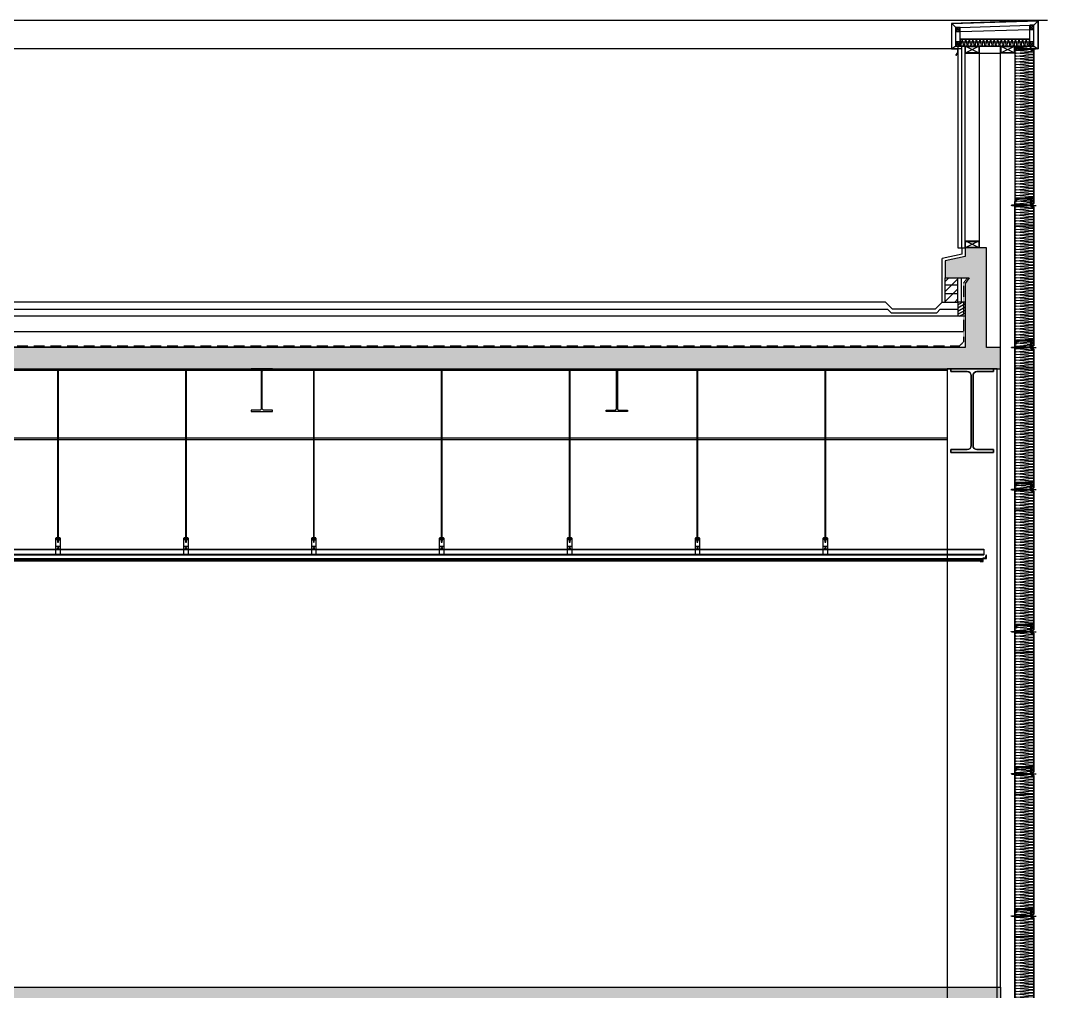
# Model space of a CAD drawing. Header units: millimetres. Extents: x 922366 to 1647943, y -534868 to 518781.
# Drawn here: x 1264587 to 1271815, y 186292 to 193122 of the extents above; entities that cross this region are included whole.
import ezdxf
from ezdxf.xclip import XClip

# ---------------------------------------------------------------- set-up
doc = ezdxf.new("R2010")
doc.units = ezdxf.units.MM
doc.header["$XCLIPFRAME"] = 0
for name, pattern in [('XR-SECTION$0$HID', [2.3, 1.5, -0.8]), ('XR-SECTION$0$HIDDEN', [0.375, 0.25, -0.125]), ('XR-SECTION$0$XR-A-SECTION$0$CEN-OC', [10, 9.25, -0.25, 0.25, -0.25])]:
    doc.linetypes.add(name, pattern=pattern)
for name, color, linetype in [('XR-SECTION$0$0-S-col', 4, 'Continuous'), ('XR-SECTION$0$01FIN', 9, 'Continuous'), ('XR-SECTION$0$01HAT', 8, 'Continuous'), ('XR-SECTION$0$01단열재', 55, 'Continuous'), ('XR-SECTION$0$01하지철물', 8, 'Continuous'), ('XR-SECTION$0$02-PIR', 7, 'Continuous'), ('XR-SECTION$0$09GIRDER', 2, 'Continuous'), ('XR-SECTION$0$161', 161, 'Continuous'), ('XR-SECTION$0$3', 3, 'Continuous'), ('XR-SECTION$0$6', 6, 'Continuous'), ('XR-SECTION$0$7', 7, 'Continuous'), ('XR-SECTION$0$8', 8, 'Continuous'), ('XR-SECTION$0$BOLT', 8, 'Continuous'), ('XR-SECTION$0$CEILING', 6, 'Continuous'), ('XR-SECTION$0$CON', 2, 'Continuous'), ('XR-SECTION$0$CTR', 1, 'XR-SECTION$0$XR-A-SECTION$0$CEN-OC'), ('XR-SECTION$0$ELE-4', 4, 'Continuous'), ('XR-SECTION$0$ELE-6', 6, 'Continuous'), ('XR-SECTION$0$ELE-8', 8, 'Continuous'), ('XR-SECTION$0$HAT-254', 254, 'Continuous'), ('XR-SECTION$0$Insul', 252, 'Continuous'), ('XR-SECTION$0$PANEL', 6, 'Continuous'), ('XR-SECTION$0$S-253', 253, 'Continuous'), ('XR-SECTION$0$S-STEEL', 2, 'Continuous'), ('XR-SECTION$0$SEC-5', 6, 'Continuous'), ('XR-SECTION$0$STEEL', 4, 'Continuous'), ('XR-SECTION$0$STL', 4, 'Continuous'), ('XR-SECTION$0$SYP_INSUL', 252, 'Continuous'), ('XR-SECTION$0$WALL', 2, 'Continuous'), ('XR-SECTION$0$X-ER', 15, 'XR-SECTION$0$ER-X'), ('XR-SECTION$0$XR-sec$0$HAT-INS', 250, 'Continuous')]:
    doc.layers.add(name, color=color, linetype=linetype)
doc.styles.add('XR-SECTION$0$Standard', font='malgun.ttf')
doc.linetypes.add('XR-SECTION$0$ER-X', pattern='A,10,-0.8,["X",XR-SECTION$0$Standard,S=0.6,R=0,X=-0.15,Y=-0.3],-0.8', length=11.6)
doc.linetypes.add('XR-SECTION$0$INSUL150', pattern='A,0.00254,-2.54,[134,ltypeshp.shx,S=18.75,R=0,X=-2.54,Y=0],-69.92,[134,ltypeshp.shx,S=18.75,R=180,X=2.54,Y=0],-2.54', length=75.00254)
doc.linetypes.add('XR-SECTION$0$INSUL50', pattern='A,0.00254,-2.54,[134,ltypeshp.shx,S=6.25,R=0,X=-2.54,Y=0],-19.92,[134,ltypeshp.shx,S=6.25,R=180,X=2.54,Y=0],-2.54', length=25.00254)

# ---------------------------------------------------------------- blocks, each defined once
blk = doc.blocks.new('*U250')
at = {"layer": 'XR-SECTION$0$STEEL', "color": 252}
blk.add_lwpolyline([(-16.25, -9, -0.4142136), (-3.25, -22), (-3.25, -278, -0.4142136), (-16.25, -291), (-75, -291), (-75, -300), (75, -300), (75, -291), (16.25, -291, -0.4142136), (3.25, -278), (3.25, -22, -0.4142136), (16.25, -9), (75, -9), (75, 0), (-75, 0), (-75, -9)], format="xyb", close=True, dxfattribs=at)
blk = doc.blocks.new('*U276')
at = {"color": 252}
for p, q in [((839.9, 84), (809.9, 84)), ((824.9, 78.2), (824.9, 65.8)), ((1739.9, 84), (1709.9, 84)), ((1724.9, 78.2), (1724.9, 65.8)), ((2639.9, 84), (2609.9, 84)), ((2624.9, 78.2), (2624.9, 65.8)), ((3539.9, 84), (3509.9, 84)), ((3524.9, 78.2), (3524.9, 65.8)), ((4439.9, 84), (4409.9, 84)), ((4424.9, 78.2), (4424.9, 65.8)), ((5339.9, 84), (5309.9, 84)), ((5324.9, 78.2), (5324.9, 65.8)), ((6239.9, 84), (6209.9, 84)), ((6224.9, 78.2), (6224.9, 65.8)), ((7139.9, 84), (7109.9, 84)), ((7124.9, 78.2), (7124.9, 65.8)), ((8039.9, 84), (8009.9, 84)), ((8024.9, 78.2), (8024.9, 65.8)), ((8939.9, 84), (8909.9, 84)), ((8924.9, 78.2), (8924.9, 65.8)), ((9839.9, 84), (9809.9, 84)), ((9824.9, 78.2), (9824.9, 65.8)), ((10739.9, 84), (10709.9, 84)), ((10724.9, 78.2), (10724.9, 65.8)), ((11639.9, 84), (11609.9, 84)), ((11624.9, 78.2), (11624.9, 65.8)), ((12539.9, 84), (12509.9, 84)), ((12524.9, 78.2), (12524.9, 65.8)), ((303.7, 11), (315.5, 11)), ((326.1, 66), (326.1, 26)), ((326.1, 66), (13640.1, 66)), ((326.1, 63), (13640.1, 63)), ((326.1, 29), (13640.1, 29)), ((326.1, 26), (13640.1, 26)), ((831.8, 72), (818, 72)), ((1731.8, 72), (1718, 72)), ((2631.8, 72), (2618, 72)), ((3531.8, 72), (3518, 72)), ((4431.8, 72), (4418, 72)), ((5331.8, 72), (5318, 72)), ((6231.8, 72), (6218, 72)), ((7131.8, 72), (7118, 72)), ((8031.8, 72), (8018, 72)), ((8931.8, 72), (8918, 72)), ((9831.8, 72), (9818, 72)), ((10731.8, 72), (10718, 72)), ((11631.8, 72), (11618, 72)), ((12531.8, 72), (12518, 72)), ((13640.1, 66), (13640.1, 26)), ((13662.5, 11), (13650.7, 11)), ((336.1, -1), (13630.1, -1)), ((336.1, -16), (336.1, -1)), ((336.1, -8), (13630.1, -8)), ((336.1, -16), (13630.1, -16)), ((13630.1, -16), (13630.1, -1))]:
    blk.add_line(p, q, dxfattribs=at)
for points in [[(821.5, 1334), (821.5, 113.9), (828.2, 113.9), (828.2, 1334)], [(1721.5, 1334), (1721.5, 113.9), (1728.2, 113.9), (1728.2, 1334)], [(2621.5, 1334), (2621.5, 113.9), (2628.2, 113.9), (2628.2, 1334)], [(3521.5, 1334), (3521.5, 113.9), (3528.2, 113.9), (3528.2, 1334)], [(4421.5, 1334), (4421.5, 113.9), (4428.2, 113.9), (4428.2, 1334)], [(5321.5, 1334), (5321.5, 113.9), (5328.2, 113.9), (5328.2, 1334)], [(6221.5, 1334), (6221.5, 113.9), (6228.2, 113.9), (6228.2, 1334)], [(7121.5, 1334), (7121.5, 113.9), (7128.2, 113.9), (7128.2, 1334)], [(8021.5, 1334), (8021.5, 113.9), (8028.2, 113.9), (8028.2, 1334)], [(8921.5, 1334), (8921.5, 113.9), (8928.2, 113.9), (8928.2, 1334)], [(9821.5, 1334), (9821.5, 113.9), (9828.2, 113.9), (9828.2, 1334)], [(10721.5, 1334), (10721.5, 113.9), (10728.2, 113.9), (10728.2, 1334)], [(11621.5, 1334), (11621.5, 113.9), (11628.2, 113.9), (11628.2, 1334)], [(12521.5, 1334), (12521.5, 113.9), (12528.2, 113.9), (12528.2, 1334)], [(839.9, 143), (838.6, 145), (811.2, 145), (809.9, 143), (809.9, 138), (811.2, 136), (838.6, 136), (839.9, 138), (809.9, 138)], [(1739.9, 143), (1738.6, 145), (1711.2, 145), (1709.9, 143), (1709.9, 138), (1711.2, 136), (1738.6, 136), (1739.9, 138), (1709.9, 138)], [(2639.9, 143), (2638.6, 145), (2611.2, 145), (2609.9, 143), (2609.9, 138), (2611.2, 136), (2638.6, 136), (2639.9, 138), (2609.9, 138)], [(3539.9, 143), (3538.6, 145), (3511.2, 145), (3509.9, 143), (3509.9, 138), (3511.2, 136), (3538.6, 136), (3539.9, 138), (3509.9, 138)], [(4439.9, 143), (4438.6, 145), (4411.2, 145), (4409.9, 143), (4409.9, 138), (4411.2, 136), (4438.6, 136), (4439.9, 138), (4409.9, 138)], [(5339.9, 143), (5338.6, 145), (5311.2, 145), (5309.9, 143), (5309.9, 138), (5311.2, 136), (5338.6, 136), (5339.9, 138), (5309.9, 138)], [(6239.9, 143), (6238.6, 145), (6211.2, 145), (6209.9, 143), (6209.9, 138), (6211.2, 136), (6238.6, 136), (6239.9, 138), (6209.9, 138)], [(7139.9, 143), (7138.6, 145), (7111.2, 145), (7109.9, 143), (7109.9, 138), (7111.2, 136), (7138.6, 136), (7139.9, 138), (7109.9, 138)], [(8039.9, 143), (8038.6, 145), (8011.2, 145), (8009.9, 143), (8009.9, 138), (8011.2, 136), (8038.6, 136), (8039.9, 138), (8009.9, 138)], [(8939.9, 143), (8938.6, 145), (8911.2, 145), (8909.9, 143), (8909.9, 138), (8911.2, 136), (8938.6, 136), (8939.9, 138), (8909.9, 138)], [(9839.9, 143), (9838.6, 145), (9811.2, 145), (9809.9, 143), (9809.9, 138), (9811.2, 136), (9838.6, 136), (9839.9, 138), (9809.9, 138)], [(10739.9, 143), (10738.6, 145), (10711.2, 145), (10709.9, 143), (10709.9, 138), (10711.2, 136), (10738.6, 136), (10739.9, 138), (10709.9, 138)], [(11639.9, 143), (11638.6, 145), (11611.2, 145), (11609.9, 143), (11609.9, 138), (11611.2, 136), (11638.6, 136), (11639.9, 138), (11609.9, 138)], [(12539.9, 143), (12538.6, 145), (12511.2, 145), (12509.9, 143), (12509.9, 138), (12511.2, 136), (12538.6, 136), (12539.9, 138), (12509.9, 138)], [(816.1, 136), (816.1, 131), (833.7, 131), (833.7, 136)], [(1716.1, 136), (1716.1, 131), (1733.7, 131), (1733.7, 136)], [(2616.1, 136), (2616.1, 131), (2633.7, 131), (2633.7, 136)], [(3516.1, 136), (3516.1, 131), (3533.7, 131), (3533.7, 136)], [(4416.1, 136), (4416.1, 131), (4433.7, 131), (4433.7, 136)], [(5316.1, 136), (5316.1, 131), (5333.7, 131), (5333.7, 136)], [(6216.1, 136), (6216.1, 131), (6233.7, 131), (6233.7, 136)], [(7116.1, 136), (7116.1, 131), (7133.7, 131), (7133.7, 136)], [(8016.1, 136), (8016.1, 131), (8033.7, 131), (8033.7, 136)], [(8916.1, 136), (8916.1, 131), (8933.7, 131), (8933.7, 136)], [(9816.1, 136), (9816.1, 131), (9833.7, 131), (9833.7, 136)], [(10716.1, 136), (10716.1, 131), (10733.7, 131), (10733.7, 136)], [(11616.1, 136), (11616.1, 131), (11633.7, 131), (11633.7, 136)], [(12516.1, 136), (12516.1, 131), (12533.7, 131), (12533.7, 136)]]:
    blk.add_lwpolyline(points, dxfattribs=at)
for points in [[(809.9, 143), (839.9, 143), (839.9, 24), (809.9, 24)], [(1709.9, 143), (1739.9, 143), (1739.9, 24), (1709.9, 24)], [(2609.9, 143), (2639.9, 143), (2639.9, 24), (2609.9, 24)], [(3509.9, 143), (3539.9, 143), (3539.9, 24), (3509.9, 24)], [(4409.9, 143), (4439.9, 143), (4439.9, 24), (4409.9, 24)], [(5309.9, 143), (5339.9, 143), (5339.9, 24), (5309.9, 24)], [(6209.9, 143), (6239.9, 143), (6239.9, 24), (6209.9, 24)], [(7109.9, 143), (7139.9, 143), (7139.9, 24), (7109.9, 24)], [(8009.9, 143), (8039.9, 143), (8039.9, 24), (8009.9, 24)], [(8909.9, 143), (8939.9, 143), (8939.9, 24), (8909.9, 24)], [(9809.9, 143), (9839.9, 143), (9839.9, 24), (9809.9, 24)], [(10709.9, 143), (10739.9, 143), (10739.9, 24), (10709.9, 24)], [(11609.9, 143), (11639.9, 143), (11639.9, 24), (11609.9, 24)], [(12509.9, 143), (12539.9, 143), (12539.9, 24), (12509.9, 24)], [(333.1, -19), (352.1, -19), (352.1, -22), (330.1, -22), (330.1, 0), (308.1, 0), (308.1, 22), (311.1, 22), (311.1, 3), (333.1, 3)], [(13633.1, -19), (13614.1, -19), (13614.1, -22), (13636.1, -22), (13636.1, 0), (13658.1, 0), (13658.1, 22), (13655.1, 22), (13655.1, 3), (13633.1, 3)]]:
    blk.add_lwpolyline(points, close=True, dxfattribs=at)
for centre, radius in [((824.9, 72), 4.25), ((824.9, 72), 3.25), ((1724.9, 72), 4.25), ((1724.9, 72), 3.25), ((2624.9, 72), 4.25), ((2624.9, 72), 3.25), ((3524.9, 72), 4.25), ((3524.9, 72), 3.25), ((4424.9, 72), 4.25), ((4424.9, 72), 3.25), ((5324.9, 72), 4.25), ((5324.9, 72), 3.25), ((6224.9, 72), 4.25), ((6224.9, 72), 3.25), ((7124.9, 72), 4.25), ((7124.9, 72), 3.25), ((8024.9, 72), 4.25), ((8024.9, 72), 3.25), ((8924.9, 72), 4.25), ((8924.9, 72), 3.25), ((9824.9, 72), 4.25), ((9824.9, 72), 3.25), ((10724.9, 72), 4.25), ((10724.9, 72), 3.25), ((11624.9, 72), 4.25), ((11624.9, 72), 3.25), ((12524.9, 72), 4.25), ((12524.9, 72), 3.25)]:
    blk.add_circle(centre, radius, dxfattribs=at)
blk = doc.blocks.new('XR-SECTION$0$하지철물')
at = {"layer": 'XR-SECTION$0$01하지철물', "color": 252}
for p, q in [((-50, -50), (50, 0)), ((-50, 0), (50, -50))]:
    blk.add_line(p, q, dxfattribs=at)
for points in [[(-50, -50), (-50, 0), (50, 0), (50, -50)], [(-46.8, -46.8), (-46.8, -3.2), (46.8, -3.2), (46.8, -46.8)]]:
    blk.add_lwpolyline(points, close=True, dxfattribs=at)
blk = doc.blocks.new('XR-SECTION$0$STL_30x30')
at = {"layer": 'XR-SECTION$0$CTR', "color": 252}
for p, q in [((1.6, 28.4), (28.4, 1.6)), ((28.4, 28.4), (1.6, 1.6))]:
    blk.add_line(p, q, dxfattribs=at)
at = {"layer": 'XR-SECTION$0$ELE-4', "color": 252}
for points in [[(0, 0), (30, 0), (30, 30), (0, 30)], [(1.6, 1.6), (28.4, 1.6), (28.4, 28.4), (1.6, 28.4)]]:
    blk.add_lwpolyline(points, close=True, dxfattribs=at)
blk = doc.blocks.new('XR-SECTION$0$CAP-610X200')
at = {"layer": 'XR-SECTION$0$ELE-6', "color": 252}
blk.add_lwpolyline([(-550, -180), (-60, -180), (-60, -130), (-550, -130)], close=True, dxfattribs=at)
at = {"layer": 'XR-SECTION$0$ELE-8', "color": 252}
for p, q in [((-580, -47.9), (-608.8, -21.1)), ((-580, -180), (-580, -48.9)), ((-550, -47.9), (-60, -32.2)), ((-550, -150), (-550, -47.9)), ((-550, -77.9), (-59.5, -62.2)), ((-60, -150), (-60, -32.2)), ((-30, -32.2), (-1.2, -1.3)), ((-30, -180), (-30, -32.2)), ((-580, -180), (-608.8, -198.8)), ((-580, -180), (-30, -180, 0)), ((-550, -150), (-60, -150)), ((-30, -180), (-1.2, -198.8))]:
    blk.add_line(p, q, dxfattribs=at)
at = {"layer": 'XR-SECTION$0$Insul', "color": 252}
for points in [[(-550, -130.3, -0.608337), (-538.2, -143.6), (-544.4, -166.5, 0.524856), (-535, -180, 0.524856), (-525.7, -166.5), (-531.9, -143.6, -1.449198), (-513.2, -143.6), (-519.4, -166.5, 0.524856), (-510, -180, 0.524856), (-500.7, -166.5), (-506.9, -143.6, -1.449198), (-488.2, -143.6), (-494.4, -166.5, 0.524856), (-485, -180, 0.00003), (-485, -180)], [(-485, -180, 0.524856), (-475.7, -166.5), (-481.9, -143.6, -1.449198), (-463.2, -143.6), (-469.4, -166.5, 0.524856), (-460, -180, 0.524856), (-450.7, -166.5), (-456.9, -143.6, -1.449198), (-438.2, -143.6), (-444.4, -166.5, 0.524856), (-435, -180, 0.524856), (-425.7, -166.5), (-431.9, -143.6, -1.449198), (-413.2, -143.6), (-419.4, -166.5, 0.524856), (-410, -180, 0.524856), (-400.7, -166.5), (-406.9, -143.6, -1.449198), (-388.2, -143.6), (-394.4, -166.5, 0.524856), (-385, -180, 0.524856), (-375.7, -166.5), (-381.9, -143.6, -1.449198), (-363.2, -143.6), (-369.4, -166.5, 0.524856), (-360, -180, 0.524856), (-350.7, -166.5), (-356.9, -143.6, -1.449198), (-338.2, -143.6), (-344.4, -166.5, 0.524856), (-335, -180, 0.524856), (-325.7, -166.5), (-331.9, -143.6, -1.449198), (-313.2, -143.6), (-319.4, -166.5, 0.524856), (-310, -180, 0.524856), (-300.7, -166.5), (-306.9, -143.6, -1.449198), (-288.2, -143.6), (-294.4, -166.5, 0.524856), (-285, -180, 0.524856), (-275.7, -166.5), (-281.9, -143.6, -1.449198), (-263.2, -143.6), (-269.4, -166.5, 0.524856), (-260, -180, 0.524856), (-250.7, -166.5), (-256.9, -143.6, -1.449198), (-238.2, -143.6), (-244.4, -166.5, 0.524856), (-235, -180, 0.524856), (-225.7, -166.5), (-231.9, -143.6, -1.449198), (-213.2, -143.6), (-219.4, -166.5, 0.524856), (-210, -180, 0.524856), (-200.7, -166.5), (-206.9, -143.6, -1.449198), (-188.2, -143.6), (-194.4, -166.5, 0.524856), (-185, -180, 0.524856), (-175.7, -166.5), (-181.9, -143.6, -1.449198), (-163.2, -143.6), (-169.4, -166.5, 0.524856), (-160, -180, 0.524856), (-150.7, -166.5), (-156.9, -143.6, -1.449198), (-138.2, -143.6), (-144.4, -166.5, 0.524856), (-135, -180, 0.524856), (-125.7, -166.5), (-131.9, -143.6, -1.449198), (-113.2, -143.6), (-119.4, -166.5, 0.524856), (-110, -180, 0.524856), (-100.7, -166.5), (-106.9, -143.6, -1.449198), (-88.2, -143.6), (-94.4, -166.5, 0.524856), (-85, -180, 0.524856), (-75.7, -166.5), (-81.9, -143.6, -1.449198), (-63.2, -143.6), (-69.4, -166.5, 0.524856), (-60, -180, 0.00003), (-60, -180, 0.00003)]]:
    blk.add_lwpolyline(points, format="xyb", dxfattribs=at)
at = {"layer": 'XR-SECTION$0$STL', "color": 252}
blk.add_lwpolyline([(-579.1, -245.6), (-565, -225), (-565, -198.8), (-608.8, -198.8), (-608.8, -21.1), (-1.2, -1.3), (-1.2, -198.8), (-30, -196), (-30, -217.2), (-28.8, -217.2), (-28.8, -197.2), (0, -200), (0, 0), (-610, -20), (-610, -200), (-566.2, -200), (-566.2, -224.6), (-580.1, -244.9), (-579.1, -245.6)], dxfattribs=at)
at = {"layer": 'XR-SECTION$0$S-253', "color": 252}
for p in [(-580, -77.9), (-60, -62.2), (-580, -180), (-60, -180)]:
    blk.add_blockref('XR-SECTION$0$STL_30x30', p, dxfattribs=at)
blk = doc.blocks.new('XR-SECTION$0$SCW-1')
at = {"layer": 'XR-SECTION$0$BOLT', "color": 252, "linetype": 'XR-SECTION$0$HIDDEN', "ltscale": 0.5}
for p, q in [((150, 3), (150, 9)), ((154.1, 12), (151.1, 9)), ((151.1, 9), (151.1, 3)), ((151.1, 3), (154.1, 0)), ((153.1, 5.4), (153.1, 6.6)), ((153.1, 6.6), (154.5, 6.6)), ((154.5, 5.4), (153.1, 5.4)), ((154.5, 12), (154.1, 12)), ((154.1, 0), (154.5, 0)), ((154.5, 6.6), (154.5, 12)), ((154.5, 0), (154.5, 5.4))]:
    blk.add_line(p, q, dxfattribs=at)
for points in [[(0, 6), (9, 7), (11, 9), (12, 7), (10, 3)], [(10, 3), (5, 3), (0, 6), (5, 9), (11, 9)], [(150, 3), (10, 3)], [(11, 9), (150, 9)]]:
    blk.add_lwpolyline(points, dxfattribs=at)
for centre, start, end in [((150.6, 9.2), 199.47122, 340.52878), ((150.6, 2.8), 19.47122, 160.52878)]:
    blk.add_arc(centre, 0.6, start, end, dxfattribs=at)
blk = doc.blocks.new('XR-SECTION$0$PANEL-135')
at = {"layer": 'XR-SECTION$0$161', "color": 252}
for p, q in [((150, 0), (0, 0)), ((150, -1000), (0, -1000))]:
    blk.add_line(p, q, dxfattribs=at)
at = {"layer": 'XR-SECTION$0$BOLT', "color": 252, "linetype": 'XR-SECTION$0$HIDDEN', "ltscale": 0.5}
for p, q in [((37.8, 20.4), (41.2, 17)), ((37.8, 19.3), (40.8, 16.3)), ((37.8, 8.7), (40.8, 11.7)), ((37.8, 7.6), (41.2, 11)), ((37.8, 6.4), (41.2, 3)), ((37.8, 5.3), (40.8, 2.3)), ((41.2, 17), (41.2, 11)), ((41.2, 3), (41.2, -3)), ((37.8, -5.3), (40.8, -2.3)), ((37.8, -6.1), (37.8, -6.1)), ((38.6, -5.6), (41.2, -3))]:
    blk.add_line(p, q, dxfattribs=at)
at = {"layer": 'XR-SECTION$0$Insul', "color": 252}
for p, q in [((18.3, -964.5), (18.3, -973.7)), ((32.3, -964.5), (18.3, -964.5)), ((32.3, -973.7), (18.3, -973.7)), ((18.3, -974.7), (18.3, -983)), ((32.3, -974.7), (18.3, -974.7)), ((29, -986.4), (21.7, -986.4)), ((32.3, -964.5), (32.3, -973.7)), ((32.3, -974.7), (32.3, -983))]:
    blk.add_line(p, q, dxfattribs=at)
for points in [[(135.1, 38.5), (136, 38.5, 0.414214), (136.3, 38.8), (136.3, 39), (136.3, 39.5, 0.414214), (133.3, 42.5), (128.3, 43.2), (120.8, 43.2, -0.414214), (120.3, 43.7), (120.3, 44, -0.414214), (120.8, 44.5), (133.9, 44.5), (135.5, 44.1, 0.487928), (135.9, 44.4), (135.9, 44.5, 0.414214), (133.9, 46.5), (82.3, 46.5), (40.6, 46.5, 0.414214), (38.6, 44.5), (38.6, 44.4, 0.487928), (39, 44.1), (40.6, 44.5), (53.7, 44.5, -0.414214), (54.2, 44), (54.2, 43.7, -0.414214), (53.7, 43.2), (46.1, 43.2), (41.1, 42.5, 0.414214), (38.1, 39.5), (38.1, 39), (38.1, 38.8, 0.414214), (38.4, 38.5), (39.3, 38.5, 0.414214), (39.6, 38.8), (39.6, 39, -0.414214), (41.1, 40.5), (46.1, 41.2), (54.7, 41.2, 0.414214), (56.2, 42.7), (56.2, 44, -0.414214), (56.7, 44.5), (82.3, 44.5), (117.8, 44.5, -0.414214), (118.3, 44), (118.3, 42.7, 0.414214), (119.8, 41.2), (128.3, 41.2), (133.3, 40.5, -0.414214), (134.8, 39), (134.8, 38.8, 0.414214)], [(135.1, 38.5), (136, 38.5, 0.414214), (136.3, 38.8), (136.3, 39), (136.3, 39.5, 0.414214), (133.3, 42.5), (128.3, 43.2), (120.8, 43.2, -0.414214), (120.3, 43.7), (120.3, 44, -0.414214), (120.8, 44.5), (133.9, 44.5), (135.5, 44.1, 0.487928), (135.9, 44.4), (135.9, 44.5, 0.414214), (133.9, 46.5), (82.3, 46.5), (40.6, 46.5, 0.414214), (38.6, 44.5), (38.6, 44.4, 0.487928), (39, 44.1), (40.6, 44.5), (53.7, 44.5, -0.414214), (54.2, 44), (54.2, 43.7, -0.414214), (53.7, 43.2), (46.1, 43.2), (41.1, 42.5, 0.414214), (38.1, 39.5), (38.1, 39), (38.1, 38.8, 0.414214), (38.4, 38.5), (39.3, 38.5, 0.414214), (39.6, 38.8), (39.6, 39, -0.414214), (41.1, 40.5), (46.1, 41.2), (54.7, 41.2, 0.414214), (56.2, 42.7), (56.2, 44, -0.414214), (56.7, 44.5), (82.3, 44.5), (117.8, 44.5, -0.414214), (118.3, 44), (118.3, 42.7, 0.414214), (119.8, 41.2), (128.3, 41.2), (133.3, 40.5, -0.414214), (134.8, 39), (134.8, 38.8, 0.414214)], [(148.7, -968.9, -0.414214), (146.2, -971.4), (142.9, -971.4, -0.414214), (140.4, -968.9), (140.4, -953.8, 0.414214), (139.4, -952.8), (136.9, -952.8), (136.9, -951.8), (39, -951.8), (39, -952.8), (35.1, -952.8, 0.414214), (34.1, -953.8), (34.1, -983, -0.414191), (29.1, -988), (21.7, -988, -0.414236), (16.7, -983), (16.7, -949.8), (37, -949.8), (37, -948.8), (138.9, -948.8), (138.9, -949.8), (148.7, -949.8)], [(148.7, -968.9, -0.414214), (146.2, -971.4), (142.9, -971.4, -0.414214), (140.4, -968.9), (140.4, -953.8, 0.414214), (139.4, -952.8), (136.9, -952.8), (136.9, -951.8), (39, -951.8), (39, -952.8), (35.1, -952.8, 0.414214), (34.1, -953.8), (34.1, -983, -0.414191), (29.1, -988), (21.7, -988, -0.414236), (16.7, -983), (16.7, -949.8), (37, -949.8), (37, -948.8), (138.9, -948.8), (138.9, -949.8), (148.7, -949.8)], [(142, -951.4), (147, -951.4), (147, -968.9, -0.414214), (146.2, -969.7), (142.9, -969.7, -0.414214), (142, -968.9)]]:
    blk.add_lwpolyline(points, format="xyb", close=True, dxfattribs=at)
blk.add_lwpolyline([(32.3, -952.5), (32.3, -963.5), (18.3, -963.5), (18.3, -952.5)], close=True, dxfattribs=at)
for centre, start, end in [((21.7, -983), 180, 270.00431), ((29, -983), 270.00431, 0)]:
    blk.add_arc(centre, 3.35, start, end, dxfattribs=at)
at = {"layer": 'XR-SECTION$0$PANEL', "color": 252, "ltscale": 3}
blk.add_line((149.5, -143.1), (15, -143.1), dxfattribs=at)
for points in [[(44, 43.3), (44, 44.1), (39, 44.1, 0.414214), (37, 42.1), (37, -3.7, -0.39552), (32.8, -8.2), (19.7, -9.1, 0.39896), (15, -14.1), (15, -444.5), (15, -983.8, 0.414242), (20, -988.8), (31.5, -988.8, 0.414191), (35, -985.3), (35, -953.3), (42, -953.3), (42, -952.5), (34.2, -952.5), (34.2, -985.3, -0.414191), (31.5, -988), (20, -988, -0.414242), (15.8, -983.8), (15.8, -444.5), (15.8, -14.1, -0.399273), (19.8, -9.9), (32.8, -9, 0.39552), (37.8, -3.7), (37.8, 42.1, -0.414214), (39, 43.3), (44, 43.3)], [(130.5, 44.1), (130.5, 44.1), (130.5, 43.6), (135.5, 43.6, -0.414214), (137, 42.1), (137, 28.4, 0.414214), (139, 26.4), (148, 26.4, -0.414214), (149.5, 24.9), (149.5, -391.9), (149.5, -969.9, -0.414214), (148, -971.4), (141, -971.4, -0.414214), (139.5, -969.9), (139.5, -952.8), (137, -952.8), (137, -953.3), (139, -953.3), (139, -969.9, 0.414214), (141, -971.9), (148, -971.9, 0.414214), (150, -969.9), (150, -391.9), (150, 24.9, 0.414214), (148, 26.9), (139, 26.9, -0.414214), (137.5, 28.4), (137.5, 42.1, 0.414214), (135.5, 44.1), (130.5, 44.1)]]:
    blk.add_lwpolyline(points, format="xyb", dxfattribs=at)
at = {"layer": 'XR-SECTION$0$SYP_INSUL', "color": 252}
for points in [[(37.8, 41.4), (38.9, 41.5)], [(38.1, 39), (37.8, 39.1)], [(56.2, 43.2), (70.1, 44.5)]]:
    blk.add_lwpolyline(points, dxfattribs=at)
at = {"layer": 'XR-SECTION$0$WALL', "color": 252}
blk.add_line((44, 43.3), (44, 43.3), dxfattribs=at)
at = {"layer": 'XR-SECTION$0$XR-sec$0$HAT-INS', "color": 252}
for points in [[(37.8, 21.4), (137, 30)], [(137, 30.5), (39.6, 38.9)]]:
    blk.add_lwpolyline(points, dxfattribs=at)
for points in [[(147.4, 26.4, -0.625476), (139.5, 10.2), (37.8, 19.1)], [(37.8, 1.4), (139.5, 10.2, -1), (139.5, -9.8), (37.8, -0.9)], [(25.8, -19.8), (139.5, -9.8, -1), (139.5, -29.8), (25.8, -19.8), (25.8, -19.8, 1), (25.8, -39.8, 1)], [(25.8, -39.8), (139.5, -29.8, -1), (139.5, -49.8), (25.8, -39.8), (25.8, -39.8, 1), (25.8, -59.8, 1)], [(25.8, -59.8), (139.5, -49.8, -1), (139.5, -69.8), (25.8, -59.8), (25.8, -59.8, 1), (25.8, -79.8, 1)], [(25.8, -79.8), (139.5, -69.8, -1), (139.5, -89.8), (25.8, -79.8), (25.8, -79.8, 1), (25.8, -99.8, 1)], [(16.1, -12.4, 0.338737), (25.8, -19.8)], [(25.8, -99.8), (139.5, -89.8, -1), (139.5, -109.8), (25.8, -99.8), (25.8, -99.8, 1), (25.8, -119.8, 1)], [(25.8, -119.8), (139.5, -109.8, -1), (139.5, -129.8), (25.8, -119.8), (25.8, -119.8, 1), (25.8, -139.8, 1)], [(25.8, -139.8), (139.5, -129.8, -1), (139.5, -149.8), (25.8, -139.8), (25.8, -139.8, 1), (25.8, -159.8, 1)], [(25.8, -159.8), (139.5, -149.8, -1), (139.5, -169.8), (25.8, -159.8), (25.8, -159.8, 1), (25.8, -179.8, 1)], [(25.8, -179.8), (139.5, -169.8, -1), (139.5, -189.8), (25.8, -179.8), (25.8, -179.8, 1), (25.8, -199.8, 1)], [(25.8, -199.8), (139.5, -189.8, -1), (139.5, -209.8), (25.8, -199.8), (25.8, -199.8, 1), (25.8, -219.8, 1)], [(25.8, -219.8), (139.5, -209.8, -1), (139.5, -229.8), (25.8, -219.8), (25.8, -219.8, 1), (25.8, -239.8, 1)], [(25.8, -239.8), (139.5, -229.8, -1), (139.5, -249.8), (25.8, -239.8), (25.8, -239.8, 1), (25.8, -259.8, 1)], [(25.8, -259.8), (139.5, -249.8, -1), (139.5, -269.8), (25.8, -259.8), (25.8, -259.8, 1), (25.8, -279.8, 1)], [(25.8, -279.8), (139.5, -269.8, -1), (139.5, -289.8), (25.8, -279.8), (25.8, -279.8, 1), (25.8, -299.8, 1)], [(25.8, -299.8), (139.5, -289.8, -1), (139.5, -309.8), (25.8, -299.8), (25.8, -299.8, 1), (25.8, -319.8, 1)], [(25.8, -319.8), (139.5, -309.8, -1), (139.5, -329.8), (25.8, -319.8), (25.8, -319.8, 1), (25.8, -339.8, 1)], [(25.8, -339.8), (139.5, -329.8, -1), (139.5, -349.8), (25.8, -339.8), (25.8, -339.8, 1), (25.8, -359.8, 1)], [(25.8, -359.8), (139.5, -349.8, -1), (139.5, -369.8), (25.8, -359.8), (25.8, -359.8, 1), (25.8, -379.8, 1)], [(25.8, -379.8), (139.5, -369.8, -1), (139.5, -389.8), (25.8, -379.8), (25.8, -379.8, 1), (25.8, -399.8, 1)], [(25.8, -399.8), (139.5, -389.8, -1), (139.5, -409.8), (25.8, -399.8), (25.8, -399.8, 1), (25.8, -419.8, 1)], [(25.8, -419.8), (139.5, -409.8, -1), (139.5, -429.8), (25.8, -419.8), (25.8, -419.8, 1), (25.8, -439.8, 1)], [(25.8, -439.8), (139.5, -429.8, -1), (139.5, -449.8), (25.8, -439.8), (25.8, -439.8, 1), (25.8, -459.8, 1)], [(25.8, -459.8), (139.5, -449.8, -1), (139.5, -469.8), (25.8, -459.8), (25.8, -459.8, 1), (25.8, -479.8, 1)], [(25.8, -479.8), (139.5, -469.8, -1), (139.5, -489.8), (25.8, -479.8), (25.8, -479.8, 1), (25.8, -499.8, 1)], [(25.8, -499.8), (139.5, -489.8, -1), (139.5, -509.8), (25.8, -499.8), (25.8, -499.8, 1), (25.8, -519.8, 1)], [(25.8, -519.8), (139.5, -509.8, -1), (139.5, -529.8), (25.8, -519.8), (25.8, -519.8, 1), (25.8, -539.8, 1)], [(25.8, -539.8), (139.5, -529.8, -1), (139.5, -549.8), (25.8, -539.8), (25.8, -539.8, 1), (25.8, -559.8, 1)], [(25.8, -559.8), (139.5, -549.8, -1), (139.5, -569.8), (25.8, -559.8), (25.8, -559.8, 1), (25.8, -579.8, 1)], [(25.8, -579.8), (139.5, -569.8, -1), (139.5, -589.8), (25.8, -579.8), (25.8, -579.8, 1), (25.8, -599.8, 1)], [(25.8, -599.8), (139.5, -589.8, -1), (139.5, -609.8), (25.8, -599.8), (25.8, -599.8, 1), (25.8, -619.8, 1)], [(25.8, -619.8), (139.5, -609.8, -1), (139.5, -629.8), (25.8, -619.8), (25.8, -619.8, 1), (25.8, -639.8, 1)], [(25.8, -639.8), (139.5, -629.8, -1), (139.5, -649.8), (25.8, -639.8), (25.8, -639.8, 1), (25.8, -659.8, 1)], [(25.8, -659.8), (139.5, -649.8, -1), (139.5, -669.8), (25.8, -659.8), (25.8, -659.8, 1), (25.8, -679.8, 1)], [(25.8, -679.8), (139.5, -669.8, -1), (139.5, -689.8), (25.8, -679.8), (25.8, -679.8, 1), (25.8, -699.8, 1)], [(25.8, -699.8), (139.5, -689.8, -1), (139.5, -709.8), (25.8, -699.8), (25.8, -699.8, 1), (25.8, -719.8, 1)], [(25.8, -719.8), (139.5, -709.8, -1), (139.5, -729.8), (25.8, -719.8), (25.8, -719.8, 1), (25.8, -739.8, 1)], [(25.8, -739.8), (139.5, -729.8, -1), (139.5, -749.8), (25.8, -739.8), (25.8, -739.8, 1), (25.8, -759.8, 1)], [(25.8, -759.8), (139.5, -749.8, -1), (139.5, -769.8), (25.8, -759.8), (25.8, -759.8, 1), (25.8, -779.8, 1)], [(25.8, -779.8), (139.5, -769.8, -1), (139.5, -789.8), (25.8, -779.8), (25.8, -779.8, 1), (25.8, -799.8, 1)], [(25.8, -799.8), (139.5, -789.8, -1), (139.5, -809.8), (25.8, -799.8), (25.8, -799.8, 1), (25.8, -819.8, 1)], [(25.8, -819.8), (139.5, -809.8, -1), (139.5, -829.8), (25.8, -819.8), (25.8, -819.8, 1), (25.8, -839.8, 1)], [(25.8, -839.8), (139.5, -829.8, -1), (139.5, -849.8), (25.8, -839.8), (25.8, -839.8, 1), (25.8, -859.8, 1)], [(25.8, -859.8), (139.5, -849.8, -1), (139.5, -869.8), (25.8, -859.8), (25.8, -859.8, 1), (25.8, -879.8, 1)], [(25.8, -879.8), (139.5, -869.8, -1), (139.5, -889.8), (25.8, -879.8), (25.8, -879.8, 1), (25.8, -899.8, 1)], [(25.8, -899.8), (139.5, -889.8, -1), (139.5, -909.8), (25.8, -899.8), (25.8, -899.8, 1), (25.8, -919.8, 1)], [(25.8, -919.8), (139.5, -909.8, -1), (139.5, -929.8), (25.8, -919.8), (25.8, -919.8, 1), (25.8, -939.8, 1)], [(25.8, -939.8), (139.5, -929.8, -1), (139.5, -949.8), (138.9, -949.7)], [(129.1, -948.8), (25.8, -939.8), (25.8, -939.8, 0.541794), (16.7, -953.8, 0.541794)]]:
    blk.add_lwpolyline(points, format="xyb", dxfattribs=at)
at = {"color": 252, "xscale": -1}
blk.add_blockref('XR-SECTION$0$SCW-1', (176.2, -6), dxfattribs=at)
blk = doc.blocks.new('XR-SECTION$0$PANEL-135T')
at = {"layer": 'XR-SECTION$0$161', "color": 252}
for p, q in [((150, 1100), (0, 1100)), ((150, 0), (0, 0))]:
    blk.add_line(p, q, dxfattribs=at)
at = {"layer": 'XR-SECTION$0$BOLT', "color": 252, "linetype": 'XR-SECTION$0$HIDDEN', "ltscale": 0.5}
for p, q in [((37.8, 1120.4), (41.2, 1117)), ((37.8, 1119.3), (40.8, 1116.3)), ((37.8, 1108.7), (40.8, 1111.7)), ((37.8, 1107.6), (41.2, 1111)), ((37.8, 1106.4), (41.2, 1103)), ((37.8, 1105.3), (40.8, 1102.3)), ((37.8, 1094.7), (40.8, 1097.7)), ((37.8, 1093.9), (37.8, 1093.9)), ((38.6, 1094.4), (41.2, 1097)), ((41.2, 1117), (41.2, 1111)), ((41.2, 1103), (41.2, 1097))]:
    blk.add_line(p, q, dxfattribs=at)
at = {"layer": 'XR-SECTION$0$Insul', "color": 252}
for p, q in [((18.3, 35.5), (18.3, 26.3)), ((32.3, 35.5), (18.3, 35.5)), ((32.3, 26.3), (18.3, 26.3)), ((18.3, 25.3), (18.3, 17)), ((32.3, 25.3), (18.3, 25.3)), ((29, 13.6), (21.7, 13.6)), ((32.3, 35.5), (32.3, 26.3)), ((32.3, 25.3), (32.3, 17))]:
    blk.add_line(p, q, dxfattribs=at)
for points in [[(135.1, 1138.5), (136, 1138.5, 0.414214), (136.3, 1138.8), (136.3, 1139), (136.3, 1139.5, 0.414214), (133.3, 1142.5), (128.3, 1143.2), (120.8, 1143.2, -0.414214), (120.3, 1143.7), (120.3, 1144, -0.414214), (120.8, 1144.5), (133.9, 1144.5), (135.5, 1144.1, 0.487928), (135.9, 1144.4), (135.9, 1144.5, 0.414214), (133.9, 1146.5), (82.3, 1146.5), (40.6, 1146.5, 0.414214), (38.6, 1144.5), (38.6, 1144.4, 0.487928), (39, 1144.1), (40.6, 1144.5), (53.7, 1144.5, -0.414214), (54.2, 1144), (54.2, 1143.7, -0.414214), (53.7, 1143.2), (46.1, 1143.2), (41.1, 1142.5, 0.414214), (38.1, 1139.5), (38.1, 1139), (38.1, 1138.8, 0.414214), (38.4, 1138.5), (39.3, 1138.5, 0.414214), (39.6, 1138.8), (39.6, 1139, -0.414214), (41.1, 1140.5), (46.1, 1141.2), (54.7, 1141.2, 0.414214), (56.2, 1142.7), (56.2, 1144, -0.414214), (56.7, 1144.5), (82.3, 1144.5), (117.8, 1144.5, -0.414214), (118.3, 1144), (118.3, 1142.7, 0.414214), (119.8, 1141.2), (128.3, 1141.2), (133.3, 1140.5, -0.414214), (134.8, 1139), (134.8, 1138.8, 0.414214)], [(135.1, 1138.5), (136, 1138.5, 0.414214), (136.3, 1138.8), (136.3, 1139), (136.3, 1139.5, 0.414214), (133.3, 1142.5), (128.3, 1143.2), (120.8, 1143.2, -0.414214), (120.3, 1143.7), (120.3, 1144, -0.414214), (120.8, 1144.5), (133.9, 1144.5), (135.5, 1144.1, 0.487928), (135.9, 1144.4), (135.9, 1144.5, 0.414214), (133.9, 1146.5), (82.3, 1146.5), (40.6, 1146.5, 0.414214), (38.6, 1144.5), (38.6, 1144.4, 0.487928), (39, 1144.1), (40.6, 1144.5), (53.7, 1144.5, -0.414214), (54.2, 1144), (54.2, 1143.7, -0.414214), (53.7, 1143.2), (46.1, 1143.2), (41.1, 1142.5, 0.414214), (38.1, 1139.5), (38.1, 1139), (38.1, 1138.8, 0.414214), (38.4, 1138.5), (39.3, 1138.5, 0.414214), (39.6, 1138.8), (39.6, 1139, -0.414214), (41.1, 1140.5), (46.1, 1141.2), (54.7, 1141.2, 0.414214), (56.2, 1142.7), (56.2, 1144, -0.414214), (56.7, 1144.5), (82.3, 1144.5), (117.8, 1144.5, -0.414214), (118.3, 1144), (118.3, 1142.7, 0.414214), (119.8, 1141.2), (128.3, 1141.2), (133.3, 1140.5, -0.414214), (134.8, 1139), (134.8, 1138.8, 0.414214)], [(148.7, 31.1, -0.414214), (146.2, 28.6), (142.9, 28.6, -0.414214), (140.4, 31.1), (140.4, 46.2, 0.414214), (139.4, 47.2), (136.9, 47.2), (136.9, 48.2), (39, 48.2), (39, 47.2), (35.1, 47.2, 0.414214), (34.1, 46.2), (34.1, 17, -0.414191), (29.1, 12), (21.7, 12, -0.414236), (16.6, 17), (16.6, 50.2), (37, 50.2), (37, 51.2), (138.9, 51.2), (138.9, 50.2), (148.7, 50.2)], [(148.7, 31.1, -0.414214), (146.2, 28.6), (142.9, 28.6, -0.414214), (140.4, 31.1), (140.4, 46.2, 0.414214), (139.4, 47.2), (136.9, 47.2), (136.9, 48.2), (39, 48.2), (39, 47.2), (35.1, 47.2, 0.414214), (34.1, 46.2), (34.1, 17, -0.414191), (29.1, 12), (21.7, 12, -0.414236), (16.6, 17), (16.6, 50.2), (37, 50.2), (37, 51.2), (138.9, 51.2), (138.9, 50.2), (148.7, 50.2)], [(142, 48.6), (147, 48.6), (147, 31.1, -0.414214), (146.2, 30.3), (142.9, 30.3, -0.414214), (142, 31.1)]]:
    blk.add_lwpolyline(points, format="xyb", close=True, dxfattribs=at)
blk.add_lwpolyline([(32.3, 47.5), (32.3, 36.5), (18.3, 36.5), (18.3, 47.5)], close=True, dxfattribs=at)
for centre, start, end in [((21.7, 17), 180, 270.00431), ((29, 17), 270.00431, 0)]:
    blk.add_arc(centre, 3.35, start, end, dxfattribs=at)
at = {"layer": 'XR-SECTION$0$PANEL', "color": 252, "ltscale": 3}
for points in [[(44, 1143.3), (44, 1144.1), (39, 1144.1, 0.414214), (37, 1142.1), (37, 1096.3, -0.39552), (32.8, 1091.8), (19.7, 1090.9, 0.39896), (15, 1085.9), (15, 555.5), (15, 16.2, 0.414242), (20, 11.2), (31.5, 11.2, 0.414191), (35, 14.7), (35, 46.7), (42, 46.7), (42, 47.5), (34.2, 47.5), (34.2, 14.7, -0.414191), (31.5, 12), (20, 12, -0.414242), (15.8, 16.2), (15.8, 555.5), (15.8, 1085.9, -0.399273), (19.8, 1090.1), (32.8, 1091, 0.39552), (37.8, 1096.3), (37.8, 1142.1, -0.414214), (39, 1143.3), (44, 1143.3)], [(130.5, 1144.1), (130.5, 1144.1), (130.5, 1143.6), (135.5, 1143.6, -0.414214), (137, 1142.1), (137, 1128.4, 0.414214), (139, 1126.4), (148, 1126.4, -0.414214), (149.5, 1124.9), (149.5, 608.1), (149.5, 30.1, -0.414214), (148, 28.6), (141, 28.6, -0.414214), (139.5, 30.1), (139.5, 47.2), (137, 47.2), (137, 46.7), (139, 46.7), (139, 30.1, 0.414214), (141, 28.1), (148, 28.1, 0.414214), (150, 30.1), (150, 608.1), (150, 1124.9, 0.414214), (148, 1126.9), (139, 1126.9, -0.414214), (137.5, 1128.4), (137.5, 1142.1, 0.414214), (135.5, 1144.1), (130.5, 1144.1)]]:
    blk.add_lwpolyline(points, format="xyb", dxfattribs=at)
at = {"layer": 'XR-SECTION$0$SYP_INSUL', "color": 252}
for points in [[(37.8, 1141.4), (38.9, 1141.5)], [(38.1, 1139), (37.8, 1139.1)], [(56.2, 1143.2), (70.1, 1144.5)]]:
    blk.add_lwpolyline(points, dxfattribs=at)
at = {"layer": 'XR-SECTION$0$WALL', "color": 252}
blk.add_line((44, 1143.3), (44, 1143.3), dxfattribs=at)
at = {"layer": 'XR-SECTION$0$XR-sec$0$HAT-INS', "color": 252}
for points in [[(25.8, 1080.2), (139.5, 1090.2, -1), (139.5, 1070.2), (25.8, 1080.2), (25.8, 1080.2, 1), (25.8, 1060.2, 1)], [(147.4, 1126.4, -0.625476), (139.5, 1110.2), (37.8, 1119.1)], [(37.8, 1101.4), (139.5, 1110.2, -1), (139.5, 1090.2), (37.8, 1099.1)], [(25.8, 1060.2), (139.5, 1070.2, -1), (139.5, 1050.2), (25.8, 1060.2), (25.8, 1060.2, 1), (25.8, 1040.2, 1)], [(25.8, 1040.2), (139.5, 1050.2, -1), (139.5, 1030.2), (25.8, 1040.2), (25.8, 1040.2, 1), (25.8, 1020.2, 1)], [(25.8, 1020.2), (139.5, 1030.2, -1), (139.5, 1010.2), (25.8, 1020.2), (25.8, 1020.2, 1), (25.8, 1000.2, 1)], [(25.8, 1000.2), (139.5, 1010.2, -1), (139.5, 990.2), (25.8, 1000.2), (25.8, 1000.2, 1), (25.8, 980.2, 1)], [(25.8, 980.2), (139.5, 990.2, -1), (139.5, 970.2), (25.8, 980.2), (25.8, 980.2, 1), (25.8, 960.2, 1)], [(25.8, 960.2), (139.5, 970.2, -1), (139.5, 950.2), (25.8, 960.2), (25.8, 960.2, 1), (25.8, 940.2, 1)], [(25.8, 940.2), (139.5, 950.2, -1), (139.5, 930.2), (25.8, 940.2), (25.8, 940.2, 1), (25.8, 920.2, 1)], [(25.8, 920.2), (139.5, 930.2, -1), (139.5, 910.2), (25.8, 920.2), (25.8, 920.2, 1), (25.8, 900.2, 1)], [(25.8, 900.2), (139.5, 910.2, -1), (139.5, 890.2), (25.8, 900.2), (25.8, 900.2, 1), (25.8, 880.2, 1)], [(25.8, 880.2), (139.5, 890.2, -1), (139.5, 870.2), (25.8, 880.2), (25.8, 880.2, 1), (25.8, 860.2, 1)], [(25.8, 860.2), (139.5, 870.2, -1), (139.5, 850.2), (25.8, 860.2), (25.8, 860.2, 1), (25.8, 840.2, 1)], [(25.8, 840.2), (139.5, 850.2, -1), (139.5, 830.2), (25.8, 840.2), (25.8, 840.2, 1), (25.8, 820.2, 1)], [(25.8, 820.2), (139.5, 830.2, -1), (139.5, 810.2), (25.8, 820.2), (25.8, 820.2, 1), (25.8, 800.2, 1)], [(25.8, 800.2), (139.5, 810.2, -1), (139.5, 790.2), (25.8, 800.2), (25.8, 800.2, 1), (25.8, 780.2, 1)], [(25.8, 780.2), (139.5, 790.2, -1), (139.5, 770.2), (25.8, 780.2), (25.8, 780.2, 1), (25.8, 760.2, 1)], [(25.8, 760.2), (139.5, 770.2, -1), (139.5, 750.2), (25.8, 760.2), (25.8, 760.2, 1), (25.8, 740.2, 1)], [(25.8, 740.2), (139.5, 750.2, -1), (139.5, 730.2), (25.8, 740.2), (25.8, 740.2, 1), (25.8, 720.2, 1)], [(25.8, 720.2), (139.5, 730.2, -1), (139.5, 710.2), (25.8, 720.2), (25.8, 720.2, 1), (25.8, 700.2, 1)], [(25.8, 700.2), (139.5, 710.2, -1), (139.5, 690.2), (25.8, 700.2), (25.8, 700.2, 1), (25.8, 680.2, 1)], [(25.8, 680.2), (139.5, 690.2, -1), (139.5, 670.2), (25.8, 680.2), (25.8, 680.2, 1), (25.8, 660.2, 1)], [(25.8, 660.2), (139.5, 670.2, -1), (139.5, 650.2), (25.8, 660.2), (25.8, 660.2, 1), (25.8, 640.2, 1)], [(25.8, 640.2), (139.5, 650.2, -1), (139.5, 630.2), (25.8, 640.2), (25.8, 640.2, 1), (25.8, 620.2, 1)], [(25.8, 620.2), (139.5, 630.2, -1), (139.5, 610.2), (25.8, 620.2), (25.8, 620.2, 1), (25.8, 600.2, 1)], [(25.8, 600.2), (139.5, 610.2, -1), (139.5, 590.2), (25.8, 600.2), (25.8, 600.2, 1), (25.8, 580.2, 1)], [(25.8, 580.2), (139.5, 590.2, -1), (139.5, 570.2), (25.8, 580.2), (25.8, 580.2, 1), (25.8, 560.2, 1)], [(25.8, 560.2), (139.5, 570.2, -1), (139.5, 550.2), (25.8, 560.2), (25.8, 560.2, 1), (25.8, 540.2, 1)], [(25.8, 540.2), (139.5, 550.2, -1), (139.5, 530.2), (25.8, 540.2), (25.8, 540.2, 1), (25.8, 520.2, 1)], [(25.8, 520.2), (139.5, 530.2, -1), (139.5, 510.2), (25.8, 520.2), (25.8, 520.2, 1), (25.8, 500.2, 1)], [(25.8, 500.2), (139.5, 510.2, -1), (139.5, 490.2), (25.8, 500.2), (25.8, 500.2, 1), (25.8, 480.2, 1)], [(25.8, 480.2), (139.5, 490.2, -1), (139.5, 470.2), (25.8, 480.2), (25.8, 480.2, 1), (25.8, 460.2, 1)], [(25.8, 460.2), (139.5, 470.2, -1), (139.5, 450.2), (25.8, 460.2), (25.8, 460.2, 1), (25.8, 440.2, 1)], [(25.8, 440.2), (139.5, 450.2, -1), (139.5, 430.2), (25.8, 440.2), (25.8, 440.2, 1), (25.8, 420.2, 1)], [(25.8, 420.2), (139.5, 430.2, -1), (139.5, 410.2), (25.8, 420.2), (25.8, 420.2, 1), (25.8, 400.2, 1)], [(25.8, 400.2), (139.5, 410.2, -1), (139.5, 390.2), (25.8, 400.2), (25.8, 400.2, 1), (25.8, 380.2, 1)], [(25.8, 380.2), (139.5, 390.2, -1), (139.5, 370.2), (25.8, 380.2), (25.8, 380.2, 1), (25.8, 360.2, 1)], [(25.8, 360.2), (139.5, 370.2, -1), (139.5, 350.2), (25.8, 360.2), (25.8, 360.2, 1), (25.8, 340.2, 1)], [(25.8, 340.2), (139.5, 350.2, -1), (139.5, 330.2), (25.8, 340.2), (25.8, 340.2, 1), (25.8, 320.2, 1)], [(25.8, 320.2), (139.5, 330.2, -1), (139.5, 310.2), (25.8, 320.2), (25.8, 320.2, 1), (25.8, 300.2, 1)], [(25.8, 300.2), (139.5, 310.2, -1), (139.5, 290.2), (25.8, 300.2), (25.8, 300.2, 1), (25.8, 280.2, 1)], [(25.8, 280.2), (139.5, 290.2, -1), (139.5, 270.2), (25.8, 280.2), (25.8, 280.2, 1), (25.8, 260.2, 1)], [(25.8, 260.2), (139.5, 270.2, -1), (139.5, 250.2), (25.8, 260.2), (25.8, 260.2, 1), (25.8, 240.2, 1)], [(25.8, 240.2), (139.5, 250.2, -1), (139.5, 230.2), (25.8, 240.2), (25.8, 240.2, 1), (25.8, 220.2, 1)], [(25.8, 220.2), (139.5, 230.2, -1), (139.5, 210.2), (25.8, 220.2), (25.8, 220.2, 1), (25.8, 200.2, 1)], [(25.8, 200.2), (139.5, 210.2, -1), (139.5, 190.2), (25.8, 200.2), (25.8, 200.2, 1), (25.8, 180.2, 1)], [(25.8, 180.2), (139.5, 190.2, -1), (139.5, 170.2), (25.8, 180.2), (25.8, 180.2, 1), (25.8, 160.2, 1)], [(25.8, 160.2), (139.5, 170.2, -1), (139.5, 150.2), (25.8, 160.2), (25.8, 160.2, 1), (25.8, 140.2, 1)], [(25.8, 140.2), (139.5, 150.2, -1), (139.5, 130.2), (25.8, 140.2), (25.8, 140.2, 1), (25.8, 120.2, 1)], [(25.8, 120.2), (139.5, 130.2, -1), (139.5, 110.2), (25.8, 120.2), (25.8, 120.2, 1), (25.8, 100.2, 1)], [(25.8, 100.2), (139.5, 110.2, -1), (139.5, 90.2), (25.8, 100.2), (25.8, 100.2, 1), (25.8, 80.2, 1)], [(25.8, 80.2), (139.5, 90.2, -1), (139.5, 70.2), (25.8, 80.2), (25.8, 80.2, 1), (25.8, 60.2, 1)], [(129.1, 51.2), (25.8, 60.2), (25.8, 60.2, 0.541794), (16.6, 46.2, 0.541794)], [(25.8, 60.2), (139.5, 70.2, -1), (139.5, 50.2), (138.9, 50.3)]]:
    blk.add_lwpolyline(points, format="xyb", dxfattribs=at)
for points in [[(37.8, 1121.4), (137, 1130)], [(137, 1130.5), (39.6, 1138.9)]]:
    blk.add_lwpolyline(points, dxfattribs=at)
at = {"color": 252, "xscale": -1}
blk.add_blockref('XR-SECTION$0$SCW-1', (176.2, 1094), dxfattribs=at)
blk = doc.blocks.new('XR-SECTION')
at = {"layer": 'XR-SECTION$0$01HAT', "ltscale": 2}
h = blk.add_hatch(dxfattribs=at)
h.set_pattern_fill('ANSI31', color=8, scale=400, style=0)
h.set_pattern_definition([(45, (-435343.49, 207289.32), (-35.355339, 35.355339), [])])
h.paths.add_polyline_path([(280260, 36933.637), (280350, 36933.637), (280350, 36763.637), (280260, 36763.637)])
at = {"layer": 'XR-SECTION$0$HAT-254'}
h = blk.add_hatch(color=8, dxfattribs=at)
h.dxf.hatch_style = 1
h.paths.add_polyline_path([(280400, 36443.637), (267915, 36443.637), (267915, 36893.637), (267885, 36933.637), (268055, 36933.637), (268055, 37053.637), (267915, 37083.637), (267915, 37143.637), (267765, 37143.637), (267765, 36443.637), (267425, 36443.637), (267425, 36293.637), (280650, 36293.637), (280650, 36443.637), (280550, 36443.637), (280550, 37143.637), (280400, 37143.637), (280400, 37083.637), (280260, 37053.637), (280260, 36933.637), (280430, 36933.637), (280400, 36893.637)])
h = blk.add_hatch(color=8, dxfattribs=at)
h.dxf.hatch_style = 1
h.paths.add_polyline_path([(280650, 31793.637), (280650, 31943.637), (267725, 31943.637), (267725, 31793.637)])
at = {"layer": 'XR-SECTION$0$0-S-col', "color": 8}
blk.add_lwpolyline([(280275, 26443.637), (280625, 26443.637), (280625, 36293.637), (280275, 36293.637)], close=True, dxfattribs=at)
at = {"layer": 'XR-SECTION$0$01FIN', "color": 8}
for p, q in [((280380, 37099.806), (280240, 37069.806)), ((280380, 37099.806), (280380, 37143.637)), ((280240, 36763.637), (280240, 37069.806))]:
    blk.add_line(p, q, dxfattribs=at)
at = {"layer": 'XR-SECTION$0$01HAT', "color": 8}
for p, q in [((280260, 36883.637), (280350, 36883.637)), ((280260, 36823.637), (280350, 36823.637))]:
    blk.add_line(p, q, dxfattribs=at)
at = {"layer": 'XR-SECTION$0$01단열재', "color": 8, "linetype": 'XR-SECTION$0$INSUL50', "ltscale": 0.01}
for p, q in [((280375, 38563.637), (280375, 37143.637)), ((280375, 36763.637), (280375, 36933.637))]:
    blk.add_line(p, q, dxfattribs=at)
at = {"layer": 'XR-SECTION$0$01단열재', "color": 8, "linetype": 'XR-SECTION$0$INSUL150', "ltscale": 0.014}
blk.add_line((280390, 36553.637), (267925, 36553.637), dxfattribs=at)
at = {"layer": 'XR-SECTION$0$01하지철물', "color": 8}
for p, q in [((280500, 38563.637), (280500, 37143.637)), ((280400, 38513.637), (280650, 38513.637)), ((280650, 31943.637), (280650, 38513.637)), ((280400, 36763.637), (280350, 36763.637)), ((280350, 36763.637), (280350, 36663.637)), ((280350, 36744.433), (280382.006, 36763.637)), ((280350, 36721.983), (280400, 36751.983)), ((280350, 36699.532), (280400, 36729.532)), ((280350, 36677.081), (280400, 36707.081)), ((280400, 36663.637), (280350, 36663.637)), ((280359.006, 36663.637), (280400, 36684.631)), ((280275, 36280.637), (267725, 36280.637)), ((280275, 35806.637), (270625, 35806.637)), ((280275, 35793.637), (270625, 35793.637))]:
    blk.add_line(p, q, dxfattribs=at)
blk.add_lwpolyline([(280400, 36763.637), (280350, 36763.637)], dxfattribs=at)
at = {"layer": 'XR-SECTION$0$02-PIR', "color": 8, "ltscale": 150}
for p, q in [((280400, 38563.637), (280750, 38563.637)), ((280465, 38563.637), (280815, 38563.637))]:
    blk.add_line(p, q, dxfattribs=at)
at = {"layer": 'XR-SECTION$0$09GIRDER', "color": 8, "flags": 128}
blk.add_lwpolyline([(280600, 35725.637), (280484, 35725.637, -0.41421356), (280456, 35753.637), (280456, 36245.637, -0.41421356), (280484, 36273.637), (280600, 36273.637), (280600, 36293.637), (280300, 36293.637), (280300, 36273.637), (280416, 36273.637, -0.41421356), (280444, 36245.637), (280444, 35753.637, -0.41421356), (280416, 35725.637), (280300, 35725.637), (280300, 35705.637), (280600, 35705.637), (280600, 35725.637)], format="xyb", dxfattribs=at)
at = {"layer": 'XR-SECTION$0$3', "color": 8}
for p, q in [((279840, 36763.637), (267965, 36763.637)), ((279890, 36713.637), (279840, 36763.637)), ((280240, 36763.637), (280190, 36713.637)), ((280240, 36763.637), (280350, 36763.637)), ((280190, 36713.637), (279890, 36713.637))]:
    blk.add_line(p, q, dxfattribs=at)
at = {"layer": 'XR-SECTION$0$6', "color": 8, "linetype": 'XR-SECTION$0$HID'}
for p, q in [((280390, 36896.971), (280417.5, 36933.637)), ((280390, 36896.971), (280390, 36483.637)), ((280360, 36453.637), (267955, 36453.637)), ((280360, 36453.637), (280390, 36483.637))]:
    blk.add_line(p, q, dxfattribs=at)
at = {"layer": 'XR-SECTION$0$7', "color": 8}
for p, q in [((280260, 36763.637), (280260, 36933.637)), ((280350, 36763.637), (280350, 36933.637))]:
    blk.add_line(p, q, dxfattribs=at)
at = {"layer": 'XR-SECTION$0$8', "color": 8}
for p, q in [((280980, 38743.637), (268050, 38743.637)), ((280370, 38543.637), (268050, 38543.637))]:
    blk.add_line(p, q, dxfattribs=at)
at = {"layer": 'XR-SECTION$0$CON', "color": 8}
for points in [[(280650, 36293.637), (280650, 36443.637), (280550, 36443.637), (280550, 37143.637), (280400, 37143.637), (280400, 37083.637), (280260, 37053.637), (280260, 36933.637), (280430, 36933.637), (280400, 36893.637), (280400, 36443.637), (267915, 36443.637)], [(267425, 36293.637), (280650, 36293.637)], [(267725, 31793.637), (267725, 31943.637), (280650, 31943.637), (280650, 31793.637), (267725, 31793.637)]]:
    blk.add_lwpolyline(points, dxfattribs=at)
at = {"layer": 'XR-SECTION$0$PANEL', "color": 8, "ltscale": 3}
blk.add_lwpolyline([(280350, 38563.637), (280350, 37143.637), (280400, 37143.637), (280400, 38563.637)], close=True, dxfattribs=at)
at = {"layer": 'XR-SECTION$0$S-STEEL', "color": 8, "flags": 128}
blk.add_lwpolyline([(280300, 35725.637), (280416, 35725.637, 0.41421356), (280444, 35753.637), (280444, 36245.637, 0.41421356), (280416, 36273.637), (280300, 36273.637), (280300, 36293.637), (280600, 36293.637), (280600, 36273.637), (280484, 36273.637, 0.41421356), (280456, 36245.637), (280456, 35753.637, 0.41421356), (280484, 35725.637), (280600, 35725.637), (280600, 35705.637), (280300, 35705.637), (280300, 35725.637)], format="xyb", dxfattribs=at)
at = {"layer": 'XR-SECTION$0$SEC-5', "color": 8}
blk.add_line((280390, 36663.637), (267915, 36663.637), dxfattribs=at)
at = {"layer": 'XR-SECTION$0$X-ER', "color": 8, "ltscale": 0.5}
blk.add_lwpolyline([(267965, 36713.637), (279854.645, 36713.637), (279879.645, 36688.637), (280200.355, 36688.637), (280225.355, 36713.637), (280350, 36713.637)], dxfattribs=at)
at = {"layer": 'XR-SECTION$0$7', "color": 8, "rotation": 180}
for p in [(280450, 38513.637), (280700, 38513.637), (280450, 37143.637)]:
    blk.add_blockref('XR-SECTION$0$하지철물', p, dxfattribs=at)
at = {"layer": 'XR-SECTION$0$CEILING', "color": 8, "lineweight": -3}
blk.add_blockref('*U276', (266891.864, 34959.637), dxfattribs=at)
at = {"layer": 'XR-SECTION$0$CON', "color": 8}
ref = blk.add_blockref('XR-SECTION$0$PANEL-135T', (280900, 37443.637), dxfattribs=dict(at, xscale=-1))
XClip(ref).set_block_clipping_path([(0, 0), (149.9999999991, 1120.0000000008)])
at = {"layer": 'XR-SECTION$0$CON', "color": 8, "xscale": -1}
for p in [(280900, 37443.637), (280900, 36443.637), (280900, 35443.637), (280900, 34443.637), (280900, 33443.637), (280900, 32443.637)]:
    blk.add_blockref('XR-SECTION$0$PANEL-135', p, dxfattribs=at)
at = {"layer": 'XR-SECTION$0$PANEL', "color": 8}
blk.add_blockref('XR-SECTION$0$CAP-610X200', (280915, 38743.637), dxfattribs=at)
at = {"layer": 'XR-SECTION$0$S-STEEL', "color": 8}
blk.add_blockref('*U250', (275450, 36293.637), dxfattribs=at)
at = {"layer": 'XR-SECTION$0$S-STEEL', "color": 8, "xscale": -1}
blk.add_blockref('*U250', (277950, 36293.637), dxfattribs=at)

msp = doc.modelspace()

# ---------------------------------------------------------------- block references
ref = msp.add_blockref('XR-SECTION', (990835, 154378.4))
XClip(ref).set_block_clipping_path([(206242.8352452423, 20890.304656419), (289034.4951767688, 43917.4244884686)])

doc.saveas('drawing.dxf')
